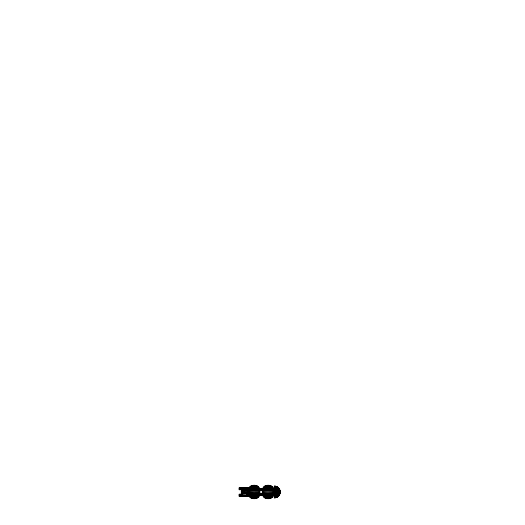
<?xml version="1.0" encoding="UTF-8"?>
<svg xmlns="http://www.w3.org/2000/svg" width="525" height="525" viewBox="0 0 525 525"><rect width="100%" height="100%" fill="white"/><g stroke="black" fill="none" stroke-linecap="round" stroke-linejoin="round"><path stroke-width="0.79" d="M239.873 489.602L239.873 487.725L239.236 487.705L239.236 489.766L240.253 489.72L240.253 487.751M239.873 489.228L242.524 489.339L241.848 489.333M239.873 487.705L248.207 487.935M241.703 495.908L248.207 495.817M243.882 490.206L248.207 490.206L248.207 487.6L241.703 487.6L248.207 487.633M241.848 489.53L241.848 489.024M241.848 488.814L241.848 491.17M242.005 495.16L241.224 494.996M242.005 489.359L239.873 489.589M248.207 492.581L260.039 492.831L259.928 493.986L248.318 493.986M241.703 494.248L241.703 496.243L248.207 496.204L248.207 490.042M252.971 491.131C251.547 484.765 256.659 483.177 259.593 488.867M255.275 492.831C256.699 499.196 251.587 500.784 248.653 495.095L273.564 495.095L273.906 493.986L262.297 493.986L262.178 492.831L274.017 492.831M266.943 491.131C265.138 483.696 272.213 483.801 273.906 489.983L262.297 489.983L262.178 491.131L274.017 491.131M269.253 492.831C270.677 499.196 265.565 500.784 262.631 495.095M251.856 491.131C250.327 482.862 259.882 484.352 259.928 491.131M256.39 492.831C257.919 501.099 248.364 499.61 248.318 492.831M265.834 491.131C264.305 482.862 273.86 484.352 273.906 491.131M270.362 492.831C271.897 501.099 262.342 499.61 262.297 492.831M250.832 491.131C249.775 483.118 259.737 484.057 259.593 491.131M257.414 492.831C258.471 500.85 248.509 499.912 248.653 492.831M264.81 491.131C263.753 483.118 273.715 484.057 273.564 491.131M271.386 492.831C272.449 500.85 262.48 499.912 262.631 492.831M249.939 491.131C248.876 483.617 259.816 483.866 259.042 491.131M258.307 492.831C259.37 500.345 248.43 500.102 249.204 492.831M263.911 491.131C262.854 483.617 273.794 483.866 273.02 491.131M272.285 492.831C273.341 500.345 262.402 500.102 263.176 492.831M249.204 491.131C248.43 483.866 259.37 483.617 258.307 491.131M259.042 492.831C259.816 500.102 248.876 500.345 249.939 492.831M263.176 491.131C262.402 483.866 273.341 483.617 272.285 491.131M273.02 492.831C273.794 500.102 262.854 500.345 263.911 492.831M248.653 491.131C248.509 484.057 258.471 483.118 257.414 491.131M259.593 492.831C259.737 499.912 249.775 500.85 250.832 492.831M262.631 491.131C262.48 484.057 272.449 483.118 271.386 491.131M273.564 492.831C273.715 499.912 263.753 500.85 264.81 492.831M248.318 491.131C248.364 484.352 257.919 482.862 256.39 491.131M259.928 492.831C259.882 499.61 250.327 501.099 251.856 492.831M262.297 491.131C262.342 484.352 271.897 482.862 270.362 491.131M273.906 492.831C273.86 499.616 264.305 501.099 265.834 492.831M280.107 493.139C280.888 489.622 277.896 485.979 274.299 486.065L274.299 497.903C277.909 497.976 280.868 494.373 280.107 490.829M274.299 486.176C281.899 485.802 281.899 498.166 274.299 497.785M274.299 486.517C281.846 485.973 281.846 497.989 274.299 497.451M274.299 487.062C281.754 486.288 281.754 497.68 274.299 496.906M274.299 487.797C281.623 486.767 281.623 497.201 274.299 496.171M274.299 488.696C281.728 487.988 281.728 495.981 274.299 495.272M274.299 489.72C276.281 489.891 279.359 489.792 280.219 491.984C279.359 494.169 276.281 494.071 274.299 494.248M274.299 490.829C281.558 490.416 281.558 493.553 274.299 493.139M255.275 491.131C256.699 484.765 251.587 483.177 248.653 488.867L273.564 488.867M262.631 488.867C265.565 483.177 270.677 484.765 269.253 491.131M252.971 492.831C251.547 499.196 256.653 500.778 259.593 495.095M266.943 492.831C265.532 499.209 270.605 500.758 273.564 495.095M239.236 494.34L242.005 494.36L242.005 494.996M241.848 489.464L241.329 489.471L242.524 489.477M242.005 488.276L242.005 489.602L241.224 489.635L241.224 487.791M252.971 485.33L255.275 485.33M266.943 485.33L269.253 485.33M251.856 485.664L256.39 485.664M265.834 485.664L270.362 485.664M250.832 486.216L257.414 486.216M264.81 486.216L271.386 486.216M249.939 486.951L258.307 486.951M263.911 486.951L272.285 486.951M239.236 487.843L248.207 487.751M249.204 487.843L259.042 487.843M263.176 487.843L273.02 487.843M239.236 488.007L241.224 488.066M241.703 488.04L248.207 488.04M239.873 488.099L248.207 488.138M239.236 488.224L248.207 488.276M239.236 488.467L248.207 488.447M242.005 488.512L242.524 488.512M241.703 488.637L248.207 488.637M239.236 488.736L248.207 488.736M239.236 489.005L242.524 488.959M259.009 488.978L263.215 488.978M242.524 489.162L239.236 489.248M259.009 489.103L262.513 489.103M259.009 489.267L262.513 489.267M239.236 489.464L241.224 489.405M259.009 489.458L262.513 489.458M243.882 489.543L248.207 489.543M239.236 489.628L242.005 489.602M259.711 489.667L262.513 489.667M241.329 489.897L241.848 489.897M259.711 489.871L262.513 489.871M248.318 489.983L259.928 489.983L260.039 491.131L243.882 491.21M241.848 490.12L241.598 490.153M243.882 490.14L248.207 490.14M259.711 490.061L262.513 490.061M259.711 490.225L262.513 490.225M241.329 490.357L241.848 490.357M243.882 490.343L248.207 490.343M259.711 490.357L262.513 490.357M243.882 490.389L248.207 490.389M259.711 490.435L262.513 490.435M241.329 490.599L241.848 490.599M243.882 490.678L248.207 490.678M241.329 490.914L242.616 490.888L242.616 492.857M243.882 490.868L248.207 490.868M244.302 492.732L244.302 491.019L241.598 491.111M242.235 491.092L244.302 491.046M241.329 491.157L243.784 491.236M241.848 491.282L241.329 491.249L241.329 489.438M243.784 491.269L244.302 491.269M241.598 491.361L244.302 491.446M241.684 492.306L241.303 491.669L244.302 491.649M241.303 491.702L241.684 491.735M241.303 491.899L244.302 491.873M241.303 491.912L241.684 491.984L241.684 491.367L241.684 492.594M274.299 491.984L280.219 491.984M241.684 492.102L241.303 492.063L242.616 492.128M242.235 492.109L244.302 492.096M242.235 492.325L244.302 492.299M241.598 492.391L243.003 492.345M242.235 492.509L244.302 492.476M241.598 492.601L244.302 492.614M248.207 492.758L241.329 492.693L241.329 494.517M241.329 492.87L243.003 492.785M241.329 492.929L242.235 492.903L242.235 490.842M241.329 493.041L241.848 493.047M243.882 493.093L248.207 493.093M241.329 493.211L241.848 493.251M243.882 493.283L248.207 493.283M241.329 493.487L241.848 493.48M259.711 493.533L262.513 493.533M241.329 493.605L241.848 493.605M243.882 493.579L248.207 493.625M259.711 493.612L262.513 493.612M241.329 493.723L241.848 493.73M259.711 493.736L262.513 493.736M243.882 493.822L248.207 493.762M241.848 493.953L241.598 493.999M259.711 493.9L262.513 493.9M241.329 494.169L241.848 494.163M259.711 494.097L262.513 494.097M259.009 494.301L262.513 494.301M239.236 494.504L242.524 494.484M248.207 494.419L246.041 494.419L246.041 493.205M259.009 494.504L262.513 494.504M239.873 494.53L242.524 494.622M239.236 494.714L240.253 494.734M259.009 494.701L262.513 494.701M239.873 494.78L242.524 494.799M259.009 494.865L263.215 494.865M239.236 494.963L242.524 495.009M259.009 495.068L263.215 495.068M241.848 495.147L242.524 495.16M239.236 495.226L248.207 495.226M248.207 495.331L241.703 495.515L248.207 495.515M239.236 495.495L242.005 495.462M248.207 495.679L239.236 495.744M239.873 495.863L248.207 495.941L239.236 495.954M239.236 496.118L248.207 496.105M249.204 496.118L259.042 496.118M263.176 496.118L273.02 496.118M239.236 496.223L241.224 496.171L241.224 494.288L239.236 494.235L239.236 496.256M249.939 497.017L258.307 497.017M263.911 497.017L272.285 497.017M250.832 497.752L257.414 497.752M264.81 497.752L271.386 497.752M251.856 498.297L256.39 498.297M265.834 498.297L270.362 498.297M252.971 498.638L255.275 498.638M266.943 498.638L269.253 498.638M279.766 489.72L279.766 494.248M279.221 488.696L279.221 495.272M278.486 487.797L278.486 496.171M277.587 487.062L277.587 496.906M276.563 486.517L276.563 497.451M275.454 486.176L275.454 497.785M268.098 485.218L268.098 491.131M268.098 492.831L268.098 498.75M261.109 488.867L261.109 490.462M261.109 493.507L261.109 495.095M254.12 485.218L254.12 491.131M254.12 492.831L254.12 498.75M246.041 489.543L246.041 490.763M243.882 488.736L243.882 495.226M243.784 490.973L243.784 492.772M243.003 490.934L243.003 492.817M241.848 492.752L241.848 495.226M241.703 487.6L241.703 489.832M241.598 489.576L241.598 494.386M240.253 494.242L240.253 496.217M239.873 494.202L239.873 496.256"/></g></svg>
